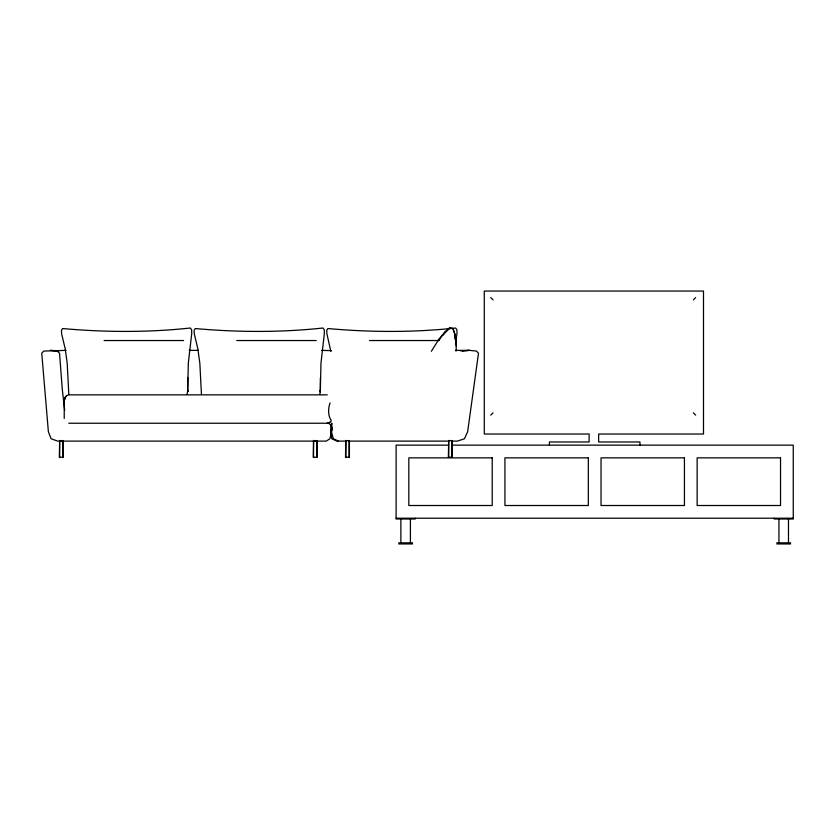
<?xml version="1.0" encoding="UTF-8"?>
<svg xmlns="http://www.w3.org/2000/svg" width="835" height="835" viewBox="0 0 835 835"><rect width="100%" height="100%" fill="white"/><g stroke="black" fill="none" stroke-linecap="round" stroke-linejoin="round"><path stroke-width="1.25" d="M187.134 394.12L187.677 390.717M319.774 394.12L320.327 390.717M187.677 390.143L187.677 391.709L187.75 377.712M320.327 390.143L320.327 391.709L320.4 377.712M187.677 391.709L188.313 363.319L191.737 333.332L191.612 329.731L190.317 328.009C148.046 332.58 104.97 332.34 62.635 328.541L61.466 330.242L61.623 333.802L65.224 348.915L67.207 363.392L68.794 394.12M320.327 391.709L320.953 363.319L324.377 333.332L324.262 329.731L322.957 328.009C280.696 332.58 237.61 332.34 195.286 328.541L194.106 330.242L194.263 333.802L197.864 348.915L199.847 363.392L201.433 394.12M331.683 423.335L331.443 431.726L333.322 438.761L338.478 441.11M456.046 351.149C456.578 343.529 455.952 335.597 452.977 328.51L449.898 327.591L445.546 331.286L438.083 340.534L431.351 351.305M331.411 425.735L331.745 423.335M455.545 343.582L457.016 333.332L456.902 329.731L455.597 328.009C413.335 332.58 370.249 332.34 327.925 328.541L326.746 330.242L326.902 333.802L330.837 351.326M64.222 418.481L64.222 400.967L64.838 397.992L66.518 395.727L68.804 394.851L327.289 394.851M64.222 401.04L64.838 398.097L64.222 400.957M331.819 428.209L331.015 431.726L331.86 428.209M330.984 434.075L329.898 438.761L326.255 441.11L57.678 441.11L51.102 438.761L48.378 431.726L41.75 353.195L43.796 351.076L66.049 350.366M330.044 402.877C328.197 408.367 327.779 415.026 330.963 420.078M331.944 427.04L330.587 431.726L331.829 438.761L336.776 441.11L345.857 441.11M64.838 397.971L66.518 395.727M442.842 334.95L449.898 328.124M442.571 335.242L445.264 331.986L438.083 340.534L440.014 338.415M68.804 423.23L327.289 423.23L329.575 422.593L331.255 420.861M59.661 440.504L59.337 457.236L63.23 457.236L63.23 440.828L59.661 440.504L59.661 457.559M313.563 440.504L313.25 457.236L317.143 457.236L317.143 440.828L313.563 440.504L313.563 457.559M345.836 440.504L345.513 457.236L349.406 457.236L349.406 440.828L345.836 440.504L345.836 457.559M448.698 440.504L448.374 457.236L452.267 457.236L452.267 440.828L448.698 440.504L448.698 457.559M490.73 415.131L493.015 412.845M693.374 299.859L695.649 297.573M329.575 422.437L327.289 423.063L329.575 422.531M462.35 351.076L469.489 350.366L476.441 351.076L478.497 353.195L467.652 431.726L464.437 438.761L457.392 441.11L452.205 441.11M460.231 350.815L469.489 350.366L455.659 350.366M104.114 340.534L183.585 340.534M236.764 340.534L316.235 340.534M369.404 340.534L439.095 340.534M189.148 350.366L198.166 350.366M321.527 350.366L331.505 350.648M348.445 441.11L448.311 441.11M448.197 445.139L396.114 445.139L396.114 519.005L415.183 519.005L415.183 518.211M452.111 445.139L793.25 445.139L793.25 519.005L774.191 519.005L774.191 518.211M396.114 518.211L793.25 518.211M398.723 542.834L412.573 542.834M776.8 542.834L790.641 542.834M398.723 543.95L412.573 543.95M776.8 543.95L790.641 543.95M59.014 350.815L50.424 350.366L57.156 351.076L59.546 353.195L62.26 389.183L64.702 410.319M327.821 422.927L330.67 424.691L331.38 430.557M693.374 412.845L695.649 415.131M490.73 297.573L493.015 299.859M452.977 329.032L455.033 334.584L456.348 346.41M455.659 340.283L455.033 336.797L456.119 343.926L455.659 340.095M456.119 343.676L455.659 338.906M331.505 423.335L331.516 429.326M788.48 519.005L788.48 542.834M778.951 519.005L778.951 542.834M639.954 445.139L639.954 441.965L598.653 441.965L598.653 434.023L703.498 434.023L703.498 291.05L484.279 291.05L484.279 434.023L589.124 434.023L589.124 441.965L549.409 441.965L549.409 445.139M451.954 440.504L451.954 457.559M410.413 519.005L410.413 542.834M400.883 519.005L400.883 542.834M349.093 440.504L349.093 457.559M316.82 440.504L316.82 457.559M62.917 440.504L62.917 457.559M331.892 429.378L331.443 431.726L331.902 429.378M440.014 338.551L438.083 340.534L440.014 338.582M492.222 457.851L408.826 457.851L408.826 505.509L492.222 505.509L492.222 457.851M588.331 457.851L504.935 457.851L504.935 505.509L588.331 505.509L588.331 457.851M684.439 457.851L601.033 457.851L601.033 505.509L684.439 505.509L684.439 457.851M780.537 457.851L697.141 457.851L697.141 505.509L780.537 505.509L780.537 457.851"/></g></svg>
